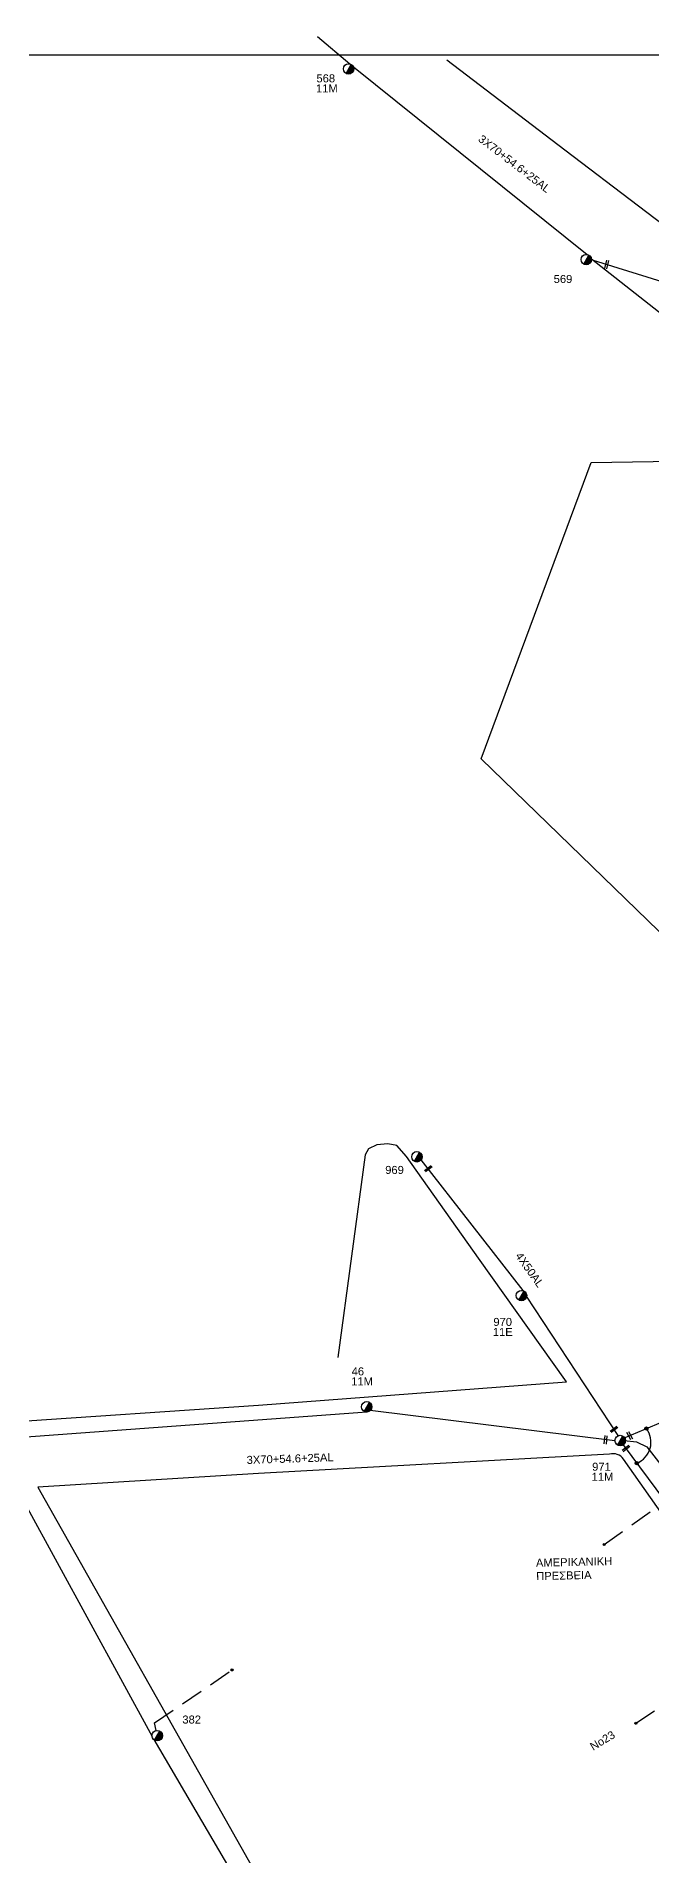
# Model space of a CAD drawing. Header units: millimetres. Extents: x 895 to 1951, y 728 to 1259.
# Drawn here: x 998.8 to 1068, y 1048.4 to 1253 of the extents above; entities that cross this region are included whole.
import ezdxf

# ---------------------------------------------------------------- set-up
doc = ezdxf.new("R2010")
doc.units = ezdxf.units.MM
doc.linetypes.add('DASHED', pattern=[19.05, 12.7, -6.35])
for name, color, linetype in [('Άγνωστα', 7, 'Continuous'), ('Γέφυρες Εναέριου Δικτύου', 7, 'Continuous'), ('Γυμνά εναέρια ΧΤ (3Φ)   4x50AL', 7, 'Continuous'), ('Επιγραφές - Σχήματα', 7, 'Continuous'), ('Μηχανική τομή', 7, 'Continuous'), ('Στύλος ΦΜ', 7, 'Continuous'), ('Στύλος ΦΜ @ 1', 7, 'Continuous'), ('Συνδέσεις', 7, 'Continuous'), ('Συνεστραμμένα ΧΤ   3x70+54.6+25 AL', 7, 'SYN_LINE'), ('Υπόβαθρο ΔΕΗ', 7, 'Continuous'), ('Υπόγεια καλώδια Δικτύου ΧΤ και Παρ. ΧΤ - 3X150+70 AL', 7, 'DASHED'), ('Υπόγεια καλώδια Παροχών ΧΤ   4x50AL', 7, 'DASHED')]:
    doc.layers.add(name, color=color, linetype=linetype)
doc.styles.get("Standard").update_dxf_attribs({"font": 'ARIAL.TTF'})
doc.linetypes.add('SYN_LINE', pattern='A,0.5,-0.0001,["/\\/\\/\\/",Standard,S=0.1,R=0,X=0,Y=-0.05],-0.25', length=0.7501)

# ---------------------------------------------------------------- blocks, each defined once
blk = doc.blocks.new('ΥΠΑΡΧΩΝ ΤΣΙΜΕΝΤΕΝΙΟΣ ΣΤΥΛΟΣ')
at = {"layer": 'Στύλος ΦΜ'}
blk.add_hatch(color=7, dxfattribs=at).paths.add_polyline_path([(-1.29, -2.28, 0.574793), (2.62, 0, 0.268822), (1.3, 2.27)])
at = {"layer": 'Στύλος ΦΜ', "color": 7}
blk.add_line((-1.29, -2.28), (1.3, 2.27), dxfattribs=at)
blk.add_circle((0, 0), 2.62, dxfattribs=at)
at = {"layer": 'Στύλος ΦΜ', "flags": 4}
for tag, p in [('ΑΡΙΘΜΟΣ', (-4.68, 8.05)), ('ΤΥΠΟΣ', (-4.91, 3.03))]:
    blk.add_attdef(tag, p, '', height=4, dxfattribs=at)
blk = doc.blocks.new('ΜΗΧΑΝΙΚΗ ΤΟΜΗ')
at = {"layer": 'Μηχανική τομή', "ltscale": 40}
for p, q in [((-1.89, 0.78), (1.89, 0.78)), ((1.89, 0), (-1.89, 0))]:
    blk.add_line(p, q, dxfattribs=at)
blk = doc.blocks.new('_ΣΥΝΔΕΣΗ')
at = {"layer": 'Συνδέσεις', "linetype": 'SYN_LINE', "ltscale": 40}
blk.add_hatch(color=256, dxfattribs=at).paths.add_polyline_path([(0.5, -0.01, 1), (-0.5, -0.01, 1)])
at = {"layer": 'Συνδέσεις'}
blk.add_circle((0, -0.01), 0.5, dxfattribs=at)

msp = doc.modelspace()

# ---------------------------------------------------------------- linework, layer by layer
at = {"layer": 'Άγνωστα', "color": 85, "linetype": 'DASHED', "ltscale": 0.2}
msp.add_lwpolyline([(1064.92, 1095.07), (1066.3, 1094.93), (1067.48, 1094.37), (1070.21, 1090.82)], dxfattribs=at)
at = {"layer": 'Άγνωστα', "color": 27, "linetype": 'DASHED', "ltscale": 0.2}
msp.add_lwpolyline([(1012.23, 1062.46), (1012.05, 1063.32), (1020.78, 1069.27)], dxfattribs=at)
at = {"layer": 'Γέφυρες Εναέριου Δικτύου'}
msp.add_arc((1065.4, 1094.89), 2.53, 291.528, 37.3144, dxfattribs=at)
at = {"layer": 'Γυμνά εναέρια ΧΤ (3Φ)   4x50AL', "color": 7}
for points in [[(1053.53, 1111.94), (1042.08, 1126.67)], [(1064.24, 1095.63), (1053.93, 1111.31)]]:
    msp.add_lwpolyline(points, dxfattribs=at)
at = {"layer": 'Επιγραφές - Σχήματα'}
msp.add_lwpolyline([(897.66, 745.99), (1897.31, 745.99), (1897.31, 1250.94), (897.66, 1250.94)], close=True, dxfattribs=at)
at = {"layer": 'Συνεστραμμένα ΧΤ   3x70+54.6+25 AL', "color": 30, "ltscale": 20}
for points in [[(1030.38, 1253.04), (1034.05, 1249.94)], [(1034.44, 1249.61), (1060.73, 1228.51)], [(1061.23, 1228), (1086.15, 1208.43)], [(1061.41, 1227.86), (1079.05, 1222.38)]]:
    msp.add_lwpolyline(points, dxfattribs=at)
at = {"layer": 'Συνεστραμμένα ΧΤ   3x70+54.6+25 AL', "color": 85, "ltscale": 20}
for points in [[(1090.66, 1106.19), (1064.97, 1095.4)], [(1035.95, 1098.28), (994.53, 1095.23)], [(1063.88, 1095.03), (1036.34, 1098.44)], [(1064.8, 1094.6), (1075.94, 1079.59)]]:
    msp.add_lwpolyline(points, dxfattribs=at)
at = {"layer": 'Συνεστραμμένα ΧΤ   3x70+54.6+25 AL', "color": 27, "ltscale": 20}
for points in [[(993.94, 1094.39), (1011.78, 1061.77)], [(1011.99, 1061.43), (1030.64, 1029.65)]]:
    msp.add_lwpolyline(points, dxfattribs=at)
at = {"layer": 'Υπόβαθρο ΔΕΗ'}
for points in [[(1044.97, 1250.39), (1058.23, 1240.27), (1074.82, 1227.68), (1100.52, 1208.46), (1108.45, 1202.86), (1110.91, 1202.68), (1113.52, 1202.95), (1115.58, 1204.61), (1118.9, 1208.83), (1136.97, 1232.8), (1151.49, 1252.12)], [(1048.81, 1171.77), (1061.18, 1205.09), (1086.81, 1205.52), (1128.32, 1173.85), (1129.33, 1172.96), (1129.88, 1171.91), (1130.23, 1170.76), (1129.99, 1169.25), (1129.4, 1168.26), (1128.28, 1166.79), (1099.85, 1129.16), (1098.87, 1128.57), (1096.98, 1128.25), (1094.86, 1128.31), (1093.35, 1128.86), (1091.5, 1130.36), (1073.81, 1147.53), (1048.81, 1171.77)], [(985.79, 1115.25), (994.9, 1097.11), (1023.77, 1099.06), (1058.44, 1101.67), (1048.52, 1115.61), (1040.4, 1127.04), (1039.33, 1128.28), (1038.32, 1128.46), (1037.08, 1128.34), (1036.15, 1127.88), (1035.75, 1127.21), (1032.7, 1104.43)]]:
    msp.add_lwpolyline(points, dxfattribs=at)
msp.add_lwpolyline([(1052.06, 1004.11), (1052.06, 1004.11), (1102.95, 1031.68, 0.303533), (1105.5, 1036.51), (1084.22, 1065.45), (1064.83, 1092.99, 0.315464), (1063.28, 1093.54), (1023.76, 1091.37), (998.91, 1089.83), (1046.25, 1005.99, 0.333652), (1052.06, 1004.11, 20.832284)], format="xyb", dxfattribs=at)
at = {"layer": 'Υπόγεια καλώδια Παροχών ΧΤ   4x50AL', "color": 85, "ltscale": 0.2}
for points in [[(1062.66, 1083.37), (1069.15, 1087.99), (1074.39, 1080.9), (1076.06, 1081.04), (1077.35, 1080.36), (1077.49, 1080.02)], [(1066.22, 1063.27), (1081.86, 1073.53)]]:
    msp.add_lwpolyline(points, dxfattribs=at)

# ---------------------------------------------------------------- block references
at = {"layer": 'Μηχανική τομή'}
for p, xscale, yscale, zscale, rotation in [((1063.03, 1227.36), 0.2499999999999817, 0.2499999999999817, 0.2499999999999817, 76.97382788897951), ((1042.93, 1125.58), 0.2500000000000787, 0.2500000000000787, 0.2500000000000787, 37.11602316656523), ((1062.91, 1095.15), 0.2500000000001417, 0.2500000000001417, 0.2500000000001417, 85.1185916183373), ((1063.82, 1096.26), 0.2500000000000787, 0.2500000000000787, 0.2500000000000787, 37.11602316656523), ((1065.62, 1095.67), 0.2500000000000813, 0.2500000000000813, 0.2500000000000813, 119.006759344745), ((1065.17, 1094.11), 0.2500000000000787, 0.2500000000000787, 0.2500000000000787, 37.11602316656523)]:
    msp.add_blockref('ΜΗΧΑΝΙΚΗ ΤΟΜΗ', p, dxfattribs=dict(at, xscale=xscale, yscale=yscale, zscale=zscale, rotation=rotation))
at = {"layer": 'Στύλος ΦΜ @ 1', "ltscale": 40}
ref = msp.add_blockref('ΥΠΑΡΧΩΝ ΤΣΙΜΕΝΤΕΝΙΟΣ ΣΤΥΛΟΣ', (1033.9, 1249.38), dxfattribs=dict(at, xscale=0.2249999999999091, yscale=0.2249999999999091, zscale=0.2249999999999091))
ref.add_attrib('ΤΥΠΟΣ', '11M', (1030.23, 1246.74), dxfattribs={"layer": 'Στύλος ΦΜ', "height": 0.9, "flags": 4})
ref.add_attrib('ΑΡΙΘΜΟΣ', '568', (1030.28, 1247.87), dxfattribs={"layer": 'Στύλος ΦΜ', "height": 0.9, "flags": 4})
ref = msp.add_blockref('ΥΠΑΡΧΩΝ ΤΣΙΜΕΝΤΕΝΙΟΣ ΣΤΥΛΟΣ', (1060.65, 1227.93), dxfattribs=dict(at, xscale=0.2249999999999091, yscale=0.2249999999999091, zscale=0.2249999999999091))
ref.add_attrib('ΤΥΠΟΣ', '569', (1056.98, 1225.3), dxfattribs={"layer": 'Στύλος ΦΜ', "height": 0.9, "flags": 4})
ref = msp.add_blockref('ΥΠΑΡΧΩΝ ΤΣΙΜΕΝΤΕΝΙΟΣ ΣΤΥΛΟΣ', (1041.59, 1127), dxfattribs=dict(at, xscale=0.2249999999999091, yscale=0.2249999999999091, zscale=0.2249999999999091))
ref.add_attrib('ΤΥΠΟΣ', '969', (1038.02, 1125.07), dxfattribs={"layer": 'Στύλος ΦΜ', "height": 0.9, "flags": 4})
ref = msp.add_blockref('ΥΠΑΡΧΩΝ ΤΣΙΜΕΝΤΕΝΙΟΣ ΣΤΥΛΟΣ', (1053.35, 1111.38), dxfattribs=dict(at, xscale=0.2249999999999091, yscale=0.2249999999999091, zscale=0.2249999999999091))
ref.add_attrib('ΤΥΠΟΣ', '11E', (1050.13, 1106.84), dxfattribs={"layer": 'Στύλος ΦΜ', "height": 0.9, "flags": 4})
ref.add_attrib('ΑΡΙΘΜΟΣ', '970', (1050.19, 1107.97), dxfattribs={"layer": 'Στύλος ΦΜ', "height": 0.9, "flags": 4})
ref = msp.add_blockref('ΥΠΑΡΧΩΝ ΤΣΙΜΕΝΤΕΝΙΟΣ ΣΤΥΛΟΣ', (1035.94, 1098.87), dxfattribs=dict(at, xscale=0.2249999999999091, yscale=0.2249999999999091, zscale=0.2249999999999091))
ref.add_attrib('ΤΥΠΟΣ', '11M', (1034.19, 1101.28), dxfattribs={"layer": 'Στύλος ΦΜ', "height": 0.9, "flags": 4})
ref.add_attrib('ΑΡΙΘΜΟΣ', '46', (1034.24, 1102.41), dxfattribs={"layer": 'Στύλος ΦΜ', "height": 0.9, "flags": 4})
ref = msp.add_blockref('ΥΠΑΡΧΩΝ ΤΣΙΜΕΝΤΕΝΙΟΣ ΣΤΥΛΟΣ', (1064.47, 1095.08), dxfattribs=dict(at, xscale=0.2249999999999091, yscale=0.2249999999999091, zscale=0.2249999999999091))
ref.add_attrib('ΤΥΠΟΣ', '11M', (1061.25, 1090.55), dxfattribs={"layer": 'Στύλος ΦΜ', "height": 0.9, "flags": 4})
ref.add_attrib('ΑΡΙΘΜΟΣ', '971', (1061.31, 1091.68), dxfattribs={"layer": 'Στύλος ΦΜ', "height": 0.9, "flags": 4})
ref = msp.add_blockref('ΥΠΑΡΧΩΝ ΤΣΙΜΕΝΤΕΝΙΟΣ ΣΤΥΛΟΣ', (1012.36, 1061.88), dxfattribs=dict(at, xscale=0.2249999999999091, yscale=0.2249999999999091, zscale=0.2249999999999091))
ref.add_attrib('ΤΥΠΟΣ', '382', (1015.19, 1063.24), dxfattribs={"layer": 'Στύλος ΦΜ', "height": 0.9, "flags": 4})
at = {"layer": 'Συνδέσεις'}
for p, xscale, yscale, zscale in [((1067.42, 1096.43), 0.3568704993030506, 0.3568704993030506, 0.3568704993030506), ((1066.33, 1092.54), 0.3568704993030506, 0.3568704993030506, 0.3568704993030506), ((1062.66, 1083.37), 0.2249999999999091, 0.2249999999999091, 0.2249999999999091), ((1020.78, 1069.27), 0.2249999999999091, 0.2249999999999091, 0.2249999999999091), ((1066.22, 1063.27), 0.2249999999999091, 0.2249999999999091, 0.2249999999999091)]:
    msp.add_blockref('_ΣΥΝΔΕΣΗ', p, dxfattribs=dict(at, xscale=xscale, yscale=yscale, zscale=zscale))

# ---------------------------------------------------------------- texts
at = {"layer": 'Γυμνά εναέρια ΧΤ (3Φ)   4x50AL', "color": 7, "insert": (1053.35, 1116.37), "char_height": 0.9, "width": 84.1859, "attachment_point": 1, "rotation": 305.4828}
msp.add_mtext('4X50AL', dxfattribs=at)
at = {"layer": 'Συνεστραμμένα ΧΤ   3x70+54.6+25 AL', "color": 7, "char_height": 0.9, "width": 84.1859, "attachment_point": 1}
for insert, rotation in [((1048.95, 1242.04), 322.6187), ((1022.41, 1093.34), 1.8168)]:
    msp.add_mtext('3X70+54.6+25AL', dxfattribs=dict(at, insert=insert, rotation=rotation))
at = {"layer": 'Υπόγεια καλώδια Δικτύου ΧΤ και Παρ. ΧΤ - 3X150+70 AL', "color": 7, "char_height": 0.9, "width": 84.1859, "attachment_point": 1}
for s, insert, rotation in [('ΑΜΕΡΙΚΑΝΙΚΗ\\PΠΡΕΣΒΕΙΑ', (1054.97, 1081.77), 1.3293), ('No23', (1060.95, 1060.94), 31.069)]:
    msp.add_mtext(s, dxfattribs=dict(at, insert=insert, rotation=rotation))

doc.saveas('drawing.dxf')
